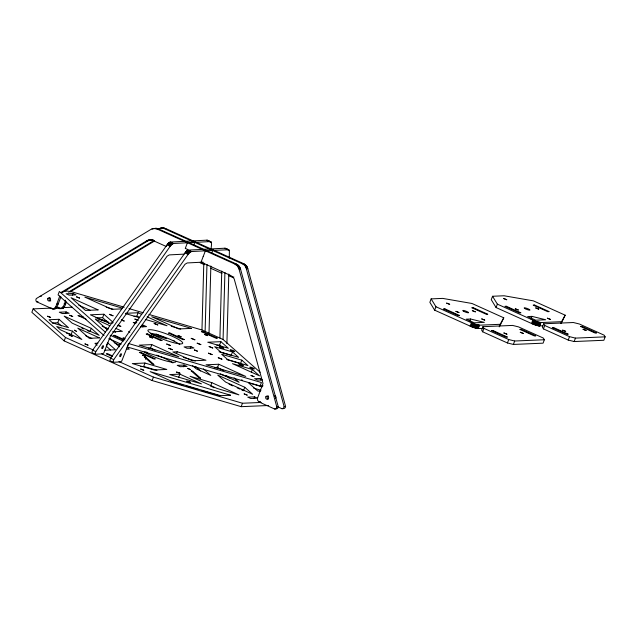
<?xml version="1.0" encoding="UTF-8"?>
<svg xmlns="http://www.w3.org/2000/svg" width="637" height="637" viewBox="0 0 637 637"><rect width="100%" height="100%" fill="white"/><g stroke="black" fill="none" stroke-linecap="round" stroke-linejoin="round"><path stroke-width="0.96" d="M201.961 330.022L203.8 263.001M205.114 331.447L206.961 264.427M209 333.581L210.855 266.003M211.325 249.107C210.536 247.315 213.029 242.323 210.051 241.582L196.164 242.307L193.011 240.882L206.898 240.165L208.1 241.001M219.916 338.08L221.756 271.059M260.127 372.263L223.069 339.497L224.909 272.477M226.899 343.622L228.81 274.053M229.248 258.152L229.4 251.408L228.635 249.752L224.845 248.215L210.966 248.932L214.12 250.357L228.635 249.752M203.195 256.464L201.069 262.173L230.65 275.502L232.489 276.665L234.185 278.879L263.001 383.418L257.499 398.229L257.635 400.355L258.94 401.939L274.619 409.002A2.373 2.174 86.8 0 0 276.792 406.86L239.026 269.069L237.505 266.035L234.894 264.084L157.076 229.017L153.437 228.452L150.953 229.384L36.365 298.53A2.373 2.174 86.8 0 0 36.556 301.747L52.218 308.802L53.723 308.834L55.602 307.265L59.782 296.006M52.218 308.802L55.204 308.754L56.757 307.719L60.937 296.81M56.048 306.923C61.805 311.899 64.656 305.258 65.452 300.138M60.117 308.611C64.273 309.566 65.539 304.876 66.272 301.827M186.944 251.05L187.557 249.417L185.439 248.47M51.74 308.085L33.132 308.881L31.85 312.305L64.194 340.906L152.147 380.544L241.192 406.669L268.679 405.498M52.306 322.967L57.76 322.736L59.042 319.304L68.462 327.633L52.783 323.031L49.049 319.734L59.042 319.304M65.476 313.627L66.113 311.915L69.13 313.277L62.322 313.571L59.305 312.21L66.113 311.915M72.331 295.202L72.968 293.49L75.986 294.851L69.178 295.146L66.16 293.784L72.968 293.49M64.194 340.906L65.476 337.475L33.132 308.881M72.419 331.129L81.831 339.457L60.467 329.831L56.741 326.534L72.419 331.129L71.137 334.56L66.527 333.207M91.25 328.318L99.165 335.317L72.124 323.134L64.202 316.135L91.25 328.318L89.968 331.75L87.261 330.531M95.861 317.935L102.613 317.648L103.895 314.224L113.139 322.394M120.043 343.295L119.398 345.007L114.262 342.69M133.961 316.31L136.851 316.191L138.133 312.759L141.74 314.383M142.855 326.98L143.5 325.268L146.518 326.63L140.681 326.877M185.279 248.47L187.405 242.761L184.252 241.335L170.366 242.06L167.873 243.684L92.652 350.167A2.373 0.86 -65.7 0 0 92.214 352.818L95.367 354.236L102.724 353.853L103.807 352.962L110.352 336.368L167.077 256.201L169.267 254.904L184.077 254.131M145.483 359.276L146.128 357.564L144.376 357.054L152.259 364.014L154.003 364.531L146.128 357.564M140.753 366.594L143.675 366.474L144.957 363.042L166.783 369.452L154.138 369.986L132.305 363.584L144.957 363.042M148.58 348.128L150.531 348.049L151.813 344.617L178.854 356.808L139.161 345.158L151.813 344.617M193.831 244.823L194.747 242.378L191.594 240.953L185.67 241.264L188.823 242.689L194.747 242.378M152.147 380.544L153.429 377.112L242.474 403.245L261.122 402.449M203.235 256.52L205.361 250.811L202.208 249.386L188.321 250.11L185.829 251.734L110.607 358.217A2.373 0.86 -65.7 0 0 110.161 360.868L113.314 362.286L120.68 361.904L121.763 361.012L128.308 344.418L185.025 264.251L187.222 262.954L203.012 262.133M211.787 252.881L212.702 250.429L206.778 250.739L203.625 249.314L209.549 249.011M176.56 353.495L177.205 351.783L205.974 360.224L192.462 360.797L172.866 351.966L177.205 351.783M178.575 377.566L179.857 374.142L201.467 383.88L169.753 374.572L179.857 374.142M183.392 366.777L184.037 365.065L187.055 366.426L180.247 366.713L177.229 365.351L184.037 365.065M190.248 348.351L190.893 346.639L193.911 348.001L187.103 348.288L184.085 346.926L190.893 346.639M216.795 345.214L219.598 345.095L220.88 341.671L228.333 348.264L207.773 342.228L220.88 341.671M211.866 382.678L190.041 376.276L217.082 388.459L238.907 394.86L211.866 382.678L210.584 386.102L214.191 387.726M214.526 367.804L217.44 367.676L218.722 364.253L245.763 376.435L206.077 364.794L218.722 364.253M231.207 355.366L232.489 351.935L214.677 346.711L220.816 352.134L238.628 357.357L232.489 351.935M240.515 363.584L241.789 360.16L221.636 354.244L227.767 359.666L247.928 365.582L241.789 360.16M244.767 387.272L252.682 394.271L225.641 382.089L217.727 375.089L244.767 387.272L243.485 390.704L241.686 389.892M251.384 372.056L252.34 369.484L232.497 363.663L259.538 375.854L252.34 369.484M241.192 406.669L242.474 403.245M260.78 380.13L261.417 378.418L254.609 378.704L257.627 380.066L262.492 379.859M253.924 398.555L254.561 396.843L257.579 398.205L250.771 398.491L247.753 397.13L254.561 396.843M260.119 385.942L261.401 382.518L128.563 343.534L127.281 346.966L260.119 385.942L263.073 385.815M499.782 326.104L503.771 317.807L471.985 303.483L442.667 298.395L431.138 298.888L429.856 302.312L434.673 310.179L472.391 327.107L477.408 328.549L482.201 328.445M434.673 310.179L435.955 306.747L431.138 298.888M469.612 321.574L470.576 319.002L484.303 322.386L474.294 322.816L466.244 319.185L470.576 319.002M470.114 326.152L471.396 322.72L435.955 306.747M470.839 326.478L472.121 323.047L471.396 322.72M471.603 326.797L472.885 323.373L472.121 323.047M472.391 327.107L473.673 323.684L472.885 323.373M473.187 327.402L474.469 323.978L479.557 325.188L500.164 324.305L503.771 317.807M473.984 327.681L475.266 324.249M474.764 327.928L476.046 324.496M475.505 328.135L476.787 324.711M476.205 328.318L477.487 324.886M476.842 328.453L478.124 325.029M477.408 328.549L478.69 325.125M477.885 328.604L479.167 325.181M478.276 328.612L479.557 325.188M561.189 323.485L565.17 315.18L533.392 300.863L504.066 295.767L492.544 296.261L491.262 299.693L496.072 307.552L533.79 324.488L538.806 325.929L542.62 325.865M482.902 326.693L481.62 330.117L482.647 331.797L507.442 342.969L513.39 344.442L543.082 343.168L544.364 339.744L543.329 338.064L518.542 326.892L512.578 325.419L482.902 326.693L483.929 328.373L508.724 339.545L514.672 341.01L544.364 339.744M482.647 331.797L483.929 328.373M496.072 307.552L497.354 304.128L492.544 296.261M499.201 326.877L500.164 324.305M507.442 342.969L508.724 339.545M513.39 344.442L514.672 341.01M531.011 318.954L531.975 316.382L545.702 319.766L535.701 320.188L527.651 316.565L531.975 316.382M531.521 323.524L532.803 320.1L497.354 304.128M532.237 323.851L533.519 320.427L532.803 320.1M533.002 324.177L534.284 320.745L533.519 320.427M533.79 324.488L535.072 321.064L534.284 320.745M534.586 324.782L535.868 321.359L540.956 322.561L561.563 321.685L565.17 315.18M535.383 325.053L536.665 321.629M536.163 325.3L537.445 321.876M536.911 325.515L538.193 322.091M537.604 325.69L538.886 322.266M538.241 325.833L539.523 322.402M538.806 325.929L540.088 322.497M539.284 325.985L540.566 322.553M539.674 325.993L540.956 322.561M543.695 323.787L542.413 327.219L543.441 328.899L568.228 340.07L574.176 341.543L603.868 340.269L605.15 336.846L604.123 335.166L579.336 323.994L573.372 322.521L543.695 323.787L544.723 325.475L569.51 336.647L575.458 338.112L605.15 336.846M543.441 328.899L544.723 325.475M560.926 323.397L561.563 321.685M568.228 340.07L569.51 336.647M574.176 341.543L575.458 338.112M95.367 354.236A2.373 0.86 -65.7 0 1 95.805 351.592L171.027 245.11L173.519 243.477L187.405 242.761M113.314 362.286A2.373 0.86 -65.7 0 1 113.76 359.642L188.982 253.16L191.474 251.535L205.361 250.811M146.709 240.81L61.104 292.455L62.585 292.375L148.198 240.722L150.682 239.791L146.709 240.81L148.198 240.722M68.422 292.144L154.027 240.499M69.903 292.065L154.664 240.921M158.271 229.073L161.28 228.086L165.867 228.619L243.692 263.686L246.646 266.091L247.825 268.671L285.591 406.47A2.373 2.174 86.8 0 1 283.417 408.612L281.936 408.691L278.449 407.123M274.619 409.002L276.1 408.922A2.373 2.174 86.8 0 0 278.281 406.78L240.507 268.981L239.329 266.401L236.375 263.997L158.557 228.938L155.977 228.309L151.901 228.882M162.761 228.006L159.72 228.388M149.193 239.878L152.832 240.444L166.281 246.503M152.92 228.556L156.511 228.341M152.402 228.699L153.891 228.611M155.547 228.508L157.036 228.428M160.229 228.237L163.82 228.03M156.073 228.635L157.554 228.548M161.28 228.086L164.346 228.11M162.865 228.197L164.864 228.237M157.076 229.017L158.557 228.938M163.383 228.325L165.867 228.619M148.166 240.117L150.157 239.894M151.311 239.934L153.31 239.974L151.829 240.061M147.665 240.308L149.146 240.229M234.894 264.084L236.375 263.997M164.386 228.707L242.211 263.766L243.692 263.686M235.857 264.578L237.338 264.498M242.211 263.766L244.656 264.188M236.303 264.888L237.784 264.809M243.167 264.267L245.102 264.498M236.733 265.239L238.214 265.159M243.621 264.578L245.532 264.841M237.131 265.621L238.612 265.541M244.043 264.928L245.93 265.223M237.505 266.035L238.986 265.955M244.449 265.31L246.304 265.645M237.848 266.481L239.329 266.401M244.823 265.725L246.646 266.091M238.158 266.959L239.639 266.871M245.157 266.17L246.957 266.561M238.429 267.452L239.91 267.373M245.468 266.648L245.747 267.142L247.228 267.062M238.668 267.978L240.149 267.89M245.747 267.142L245.978 267.659L247.467 267.58M239.026 269.069L240.507 268.981M245.978 267.659L246.344 268.75L247.825 268.671M39.964 296.348L41.453 296.261M36.556 301.747L38.037 301.667M56.82 304L58.301 303.913M64.13 303.69L65.619 303.602M55.602 307.265L57.091 307.185M62.92 306.954L64.401 306.867M55.276 307.798L56.757 307.719M62.585 307.488L64.074 307.4M54.949 308.157L56.43 308.069M62.259 307.838L63.748 307.759M54.575 308.451L56.056 308.364M61.885 308.141L63.374 308.053M54.161 308.682L55.642 308.595M59.528 308.491L62.06 308.523M61.478 308.364L62.959 308.284M52.799 308.921L55.204 308.754M61.033 308.523L62.522 308.443M258.94 401.939L260.429 401.859L259.936 401.493M276.792 406.86L278.281 406.78M281.936 408.691A2.373 2.174 86.8 0 0 284.11 406.549L285.591 406.47M233.914 277.047L231.948 277.127L228.54 275.59M64.273 291.252L68.207 291.085M56.645 307.878L58.604 307.79M63.501 307.583L72.315 307.209M121.603 308.889L111.873 309.303L84.832 297.121L122.63 308.212M103.895 314.224L90.39 314.797L109.046 323.206L112.813 323.047M125.585 313.293L138.133 312.759M141.549 325.356L143.5 325.268M112.638 331.766L122.368 331.351L116.053 328.509M97.867 343.192L94.945 343.319L97.103 345.222M104.81 350.231L115.512 349.777L107.597 342.778L106.315 346.202L110.631 350.024M126.317 349.283L129.247 349.156L127.105 347.261M216.102 367.342L218.053 367.262M223.563 375.647L226.326 375.527L229.201 378.067M260.573 390.991L257.85 391.102L248.43 382.773L262.261 386.834M137.99 320.499L134.765 319.049L138.094 320.116M136.509 321.677L135.729 321.709L136.78 322.378M129.542 331.543L128.778 331.487L129.813 332.243M121.452 319.694L124.319 321.08L121.317 320.196M118.036 325.117L120.926 326.415L117.574 325.435M70.142 291.324L124.231 307.193M128.977 308.587L143.206 312.759M148.899 314.431L202.04 330.022L223.069 339.497M106.236 307.201L112.845 309.144M171.257 326.279L180.701 329.05M125.561 313.611L139.694 317.759M145.34 319.416L167.005 325.77L147.155 316.828M219.024 351.783L230.275 355.088M97.676 318.516L108.083 321.574M151.598 334.337L166.735 338.78L156.057 333.971M98.807 319.296L105.416 321.231M83.67 317.218L77.977 315.546L86.091 319.201M226.764 359.555L239.592 363.321M105.017 327.729L107.868 328.565M183.345 357.389L195.416 360.924M241.391 379.891L242.482 380.209M253.606 388.1L260.979 390.266M143.675 366.474L156.965 370.368M170.628 381.436L178.201 383.657M180.088 384.215L182.93 385.043M186.713 386.157L198.067 389.486M201.849 390.6L215.091 394.486M216.986 395.036L219.821 395.872M135.251 323.461L133.229 322.41L135.984 323.293M535.072 321.064L535.868 321.359M473.673 323.684L474.469 323.978M124.637 338.86L123.005 337.928L125.147 338.502M225.283 248.247L228.962 250.038M174.331 340.891L173.352 340.421M207.336 240.197L210.855 241.821M206.898 240.165L211.006 241.98M224.845 248.215L229.097 250.237M207.988 240.762L211.142 242.187M208.888 241.359L211.253 242.426M225.657 248.446L229.209 250.476M170.366 242.06L173.519 243.477M188.321 250.11L191.474 251.535M169.888 242.14L173.041 243.565M187.835 250.19L190.989 251.615M187.573 250.293L190.734 251.719M169.625 242.243L172.778 243.668M187.302 250.437L190.455 251.862M169.346 242.386L172.508 243.812M187.023 250.628L190.176 252.045M169.068 242.57L172.221 243.995M168.773 242.801L171.934 244.218M186.729 250.851L189.882 252.268M168.479 243.055L171.632 244.481M186.434 251.105L189.587 252.531M168.176 243.35L171.329 244.775M186.131 251.408L189.285 252.825M167.873 243.684L171.027 245.11M185.829 251.734L188.982 253.16M185.518 252.101L188.679 253.518M167.571 244.051L170.724 245.468M166.966 244.855L170.119 246.28M184.921 252.913L188.074 254.33M200.193 262.818L204.445 264.737M210.696 268.281L221.955 273.353M136.851 316.191L139.559 317.409M78.789 305.195L90.51 310.482M217.44 367.676L223.754 370.527M220.195 373.752L239.106 382.272L234.074 377.821M109.747 325.666L95.327 319.161L107.557 329.982M102.159 326.248L108.465 329.09M113.872 331.527L115.679 332.339M150.531 348.049L155.038 350.079M58.405 307.233L61.009 308.404M229.065 384.207L232.672 385.831M237.179 387.861L239.878 389.08M124.924 339.983L114.652 335.349L113.243 335.412L123.514 340.047M110.161 335.245L123.299 341.169M108.879 338.669L121.141 344.203M81.855 328.095L83.654 328.907M85.501 335.627L91.808 338.462M112.08 355.709L107.796 353.774L106.387 353.838L112.383 356.537M65.476 337.475L93.583 350.143M101.745 353.822L110.814 357.906M118.976 361.585L153.429 377.112M110.607 358.217L113.76 359.642M92.652 350.167L95.805 351.592M102.613 317.648L109.015 323.309M219.598 345.095L221.835 347.069M203.362 368.831L210.759 375.384L196.204 368.831L192.637 365.67M195.424 366.355L200.599 370.949M105.304 332.092L59.352 291.467L58.078 294.891L104.022 335.524M109.827 338.303L119.445 346.823M57.76 322.736L61.383 325.937M246.344 268.75L284.11 406.549M50.777 300.919A1.624 1.489 86.8 0 1 49.989 297.805M268.081 399.065A1.624 1.489 86.8 0 1 268.432 395.951M275.033 395.832A1.624 1.489 86.8 0 1 275.391 398.619M274.762 396.254A1.624 1.489 86.8 0 1 275.041 395.959M175.796 361.203A18.553 3.097 20.5 0 1 164.378 360.454A18.553 3.097 20.5 0 1 144.169 351.927M145.411 351.942A18.553 3.097 20.5 0 1 147.195 352.317M156.567 355.12A18.553 3.097 20.5 0 1 159.314 356.139M160.206 356.489A18.553 3.097 20.5 0 1 172.953 362.963M150.69 333.262A18.553 3.097 20.5 0 1 179.809 344.537M47.624 316.239L50.626 317.433L47.624 316.239M69.704 315.299L72.714 316.485L69.704 315.299M76.559 296.874L79.561 298.06L76.559 296.874M69.202 335.062L72.204 336.248L69.202 335.062M85 343.932L88.002 345.127L85 343.932M142.648 355.223L145.65 356.409L142.648 355.223M140.737 369.054L143.739 370.24L140.737 369.054M149.496 336.798L152.506 337.984L149.496 336.798M178.097 335.572L181.099 336.766L178.097 335.572M187.509 368.385L190.511 369.571L187.509 368.385M194.365 349.96L197.366 351.146L194.365 349.96M204.596 334.441L207.598 335.627L204.596 334.441M244.178 393.921L247.18 395.107L244.178 393.921M251.034 375.496L254.036 376.682L251.034 375.496M446.672 303.124L449.674 304.311L446.672 303.124M455.925 311.35L458.935 312.544L455.925 311.35M472.328 310.649L475.329 311.843L472.328 310.649M481.731 318.922L484.733 320.108L481.731 318.922M503.732 298.546L506.733 299.732L503.732 298.546M503.907 332.976L506.909 334.162L503.907 332.976M515.309 308.818L518.319 310.004L515.309 308.818M520.302 332.275L523.311 333.462L520.302 332.275M535.725 307.942L538.727 309.128L535.725 307.942M547.374 318.213L550.376 319.4L547.374 318.213M562.67 330.157L565.672 331.351L562.67 330.157M583.086 329.289L586.088 330.476L583.086 329.289M109.389 314.344L113.02 315.777L109.389 314.344M154.162 323.485L157.793 324.926L154.162 323.485M166.703 344.044L170.326 345.477L166.703 344.044M168.805 348.288L172.428 349.721L168.805 348.288M191.243 338.358L194.874 339.8L191.243 338.358M197.199 343.192L200.83 344.633L197.199 343.192M209.135 346.56L212.766 348.001L209.135 346.56M208.49 353.185L212.121 354.626L208.49 353.185M218.276 357.747L221.907 359.188L218.276 357.747M98.098 309.893L85.454 310.434L71.057 297.71L98.098 309.893M444.937 308.889L443.519 308.953L458.075 315.506L459.492 315.45L444.937 308.889M473.211 307.679L471.802 307.743L486.357 314.304L487.767 314.24L473.211 307.679M506.335 306.27L504.926 306.325L519.473 312.886L520.891 312.823L506.335 306.27M534.618 305.059L533.201 305.115L547.756 311.676L549.174 311.62L534.618 305.059M191.434 328.397L178.79 328.939L151.741 316.756L191.434 328.397M147.617 333.931L146.199 333.995L160.755 340.548L162.164 340.492L147.617 333.931M202.805 331.59L201.388 331.646L215.943 338.207L217.352 338.143L202.805 331.59M169.84 333.008L168.431 333.071L182.986 339.625L184.396 339.569L169.84 333.008M99.388 337.881L89.284 338.311L77.786 328.143L99.388 337.881M553.704 327.609L552.287 327.673L566.842 334.234L568.26 334.17L553.704 327.609M581.979 326.407L580.57 326.462L595.125 333.024L596.535 332.96L581.979 326.407M492.911 330.507L491.501 330.571L506.057 337.132L507.466 337.069L492.911 330.507M521.193 329.305L519.784 329.361L534.339 335.922L535.749 335.858L521.193 329.305M140.761 352.357L139.344 352.42L153.899 358.973L155.309 358.918L140.761 352.357M230.562 395.219L220.569 395.649L171.512 381.252L150.157 371.626L230.562 395.219M75.5 330.515L74.41 330.197L76.687 331.566L75.5 330.515M192.732 371.244L190.989 370.726L198.863 377.693L200.615 378.203L192.732 371.244M179.65 372.987L176.377 372.032L180.048 373.338L179.65 372.987M189.945 382.089L186.673 381.125L190.344 382.439L189.945 382.089M47.902 298.403A1.624 1.489 86.8 0 0 48.906 301.006A1.624 1.489 86.8 0 0 50.458 298.769A1.624 1.489 86.8 0 0 47.902 298.403M265.963 396.652A1.624 1.489 86.8 0 0 266.975 399.256A1.624 1.489 86.8 0 0 268.527 397.018A1.624 1.489 86.8 0 0 265.963 396.652M120.632 356.226A1.624 0.589 -65.7 0 0 121.277 353.734A1.624 0.589 -65.7 0 0 119.796 355.613A1.624 0.589 -65.7 0 0 120.632 356.226M102.676 348.176A1.624 0.589 -65.7 0 0 103.321 345.684A1.624 0.589 -65.7 0 0 101.84 347.563A1.624 0.589 -65.7 0 0 102.676 348.176M463.784 311.342A3.089 0.518 20.5 0 0 468.513 312.727A3.089 0.518 20.5 0 0 464.668 310.721A3.089 0.518 20.5 0 0 463.784 311.342M525.183 308.714A3.089 0.518 20.5 0 0 529.912 310.1A3.089 0.518 20.5 0 0 526.066 308.101A3.089 0.518 20.5 0 0 525.183 308.714M230.952 350.485A2.476 0.414 20.5 0 0 234.735 351.6A2.476 0.414 20.5 0 0 231.653 349.992A2.476 0.414 20.5 0 0 230.952 350.485M220.044 347.284A2.476 0.414 20.5 0 0 223.818 348.399A2.476 0.414 20.5 0 0 220.744 346.791A2.476 0.414 20.5 0 0 220.044 347.284M239.631 364.611A2.476 0.414 20.5 0 0 243.414 365.718A2.476 0.414 20.5 0 0 240.332 364.117A2.476 0.414 20.5 0 0 239.631 364.611M154.09 335.245A18.553 3.097 20.5 0 0 182.445 343.566A18.553 3.097 20.5 0 0 159.361 331.527A18.553 3.097 20.5 0 0 154.09 335.245M250.548 367.812A2.476 0.414 20.5 0 0 254.322 368.919A2.476 0.414 20.5 0 0 251.249 367.318A2.476 0.414 20.5 0 0 250.548 367.812"/></g></svg>
